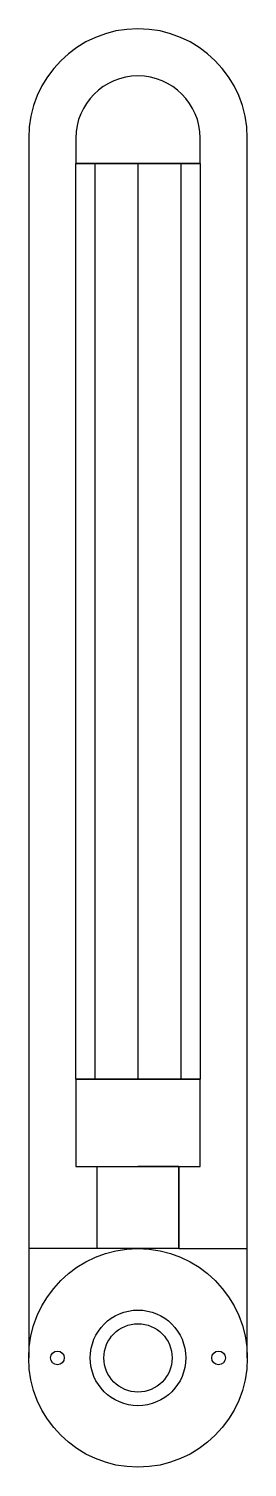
# Model space of a CAD drawing. Header units: inches. Extents: x 0.08 to 0.88, y -1.1 to 4.16.
import ezdxf

# ---------------------------------------------------------------- set-up
doc = ezdxf.new("R2010")
doc.units = ezdxf.units.IN
doc.layers.get('0').update_dxf_attribs({"linetype": 'CONTINUOUS'})

msp = doc.modelspace()

# ---------------------------------------------------------------- linework, layer by layer
for p, q in [((0.4775, 3.99), (0.4775, 3.99)), ((0.0775, 3.7625), (0.0775, -0.7)), ((0.25, 3.7625), (0.25, 3.67)), ((0.705, 3.67), (0.705, 3.7625)), ((0.8775, -0.7), (0.8775, 3.7625)), ((0.705, 3.67), (0.25, 3.67)), ((0.25, 3.67), (0.705, 3.67)), ((0.25, 0.32), (0.25, 3.67)), ((0.32, 3.67), (0.32, 0.32)), ((0.4775, 3.67), (0.4775, 0.32)), ((0.635, 0.32), (0.635, 3.67)), ((0.705, 3.67), (0.705, 0.32)), ((0.705, 0.32), (0.25, 0.32)), ((0.25, 0.32), (0.25, 0)), ((0.25, 0.32), (0.705, 0.32)), ((0.705, 0), (0.705, 0.32)), ((0.25, 0), (0.705, 0)), ((0.25, 0), (0.4775, 0)), ((0.3275, -0.3), (0.3275, 0)), ((0.3275, 0), (0.4775, 0)), ((0.3275, 0), (0.6275, 0)), ((0.3275, -0.3), (0.3275, 0)), ((0.6275, 0), (0.4775, 0)), ((0.6275, -0.3), (0.6275, 0)), ((0.6275, 0), (0.6275, -0.3)), ((0.3275, -0.3), (0.0775, -0.3)), ((0.6275, -0.3), (0.3275, -0.3)), ((0.6275, -0.3), (0.8775, -0.3))]:
    msp.add_line(p, q)
for centre, radius in [((0.4775, -0.7), 0.4), ((0.4775, -0.7), 0.175), ((0.4775, -0.7), 0.125), ((0.1825, -0.7), 0.025), ((0.7725, -0.7), 0.025)]:
    msp.add_circle(centre, radius)
for radius, start, end in [(0.4, 0, 180), (0.2275, 90, 180), (0.2275, 0, 90)]:
    msp.add_arc((0.4775, 3.7625), radius, start, end)

doc.saveas('drawing.dxf')
